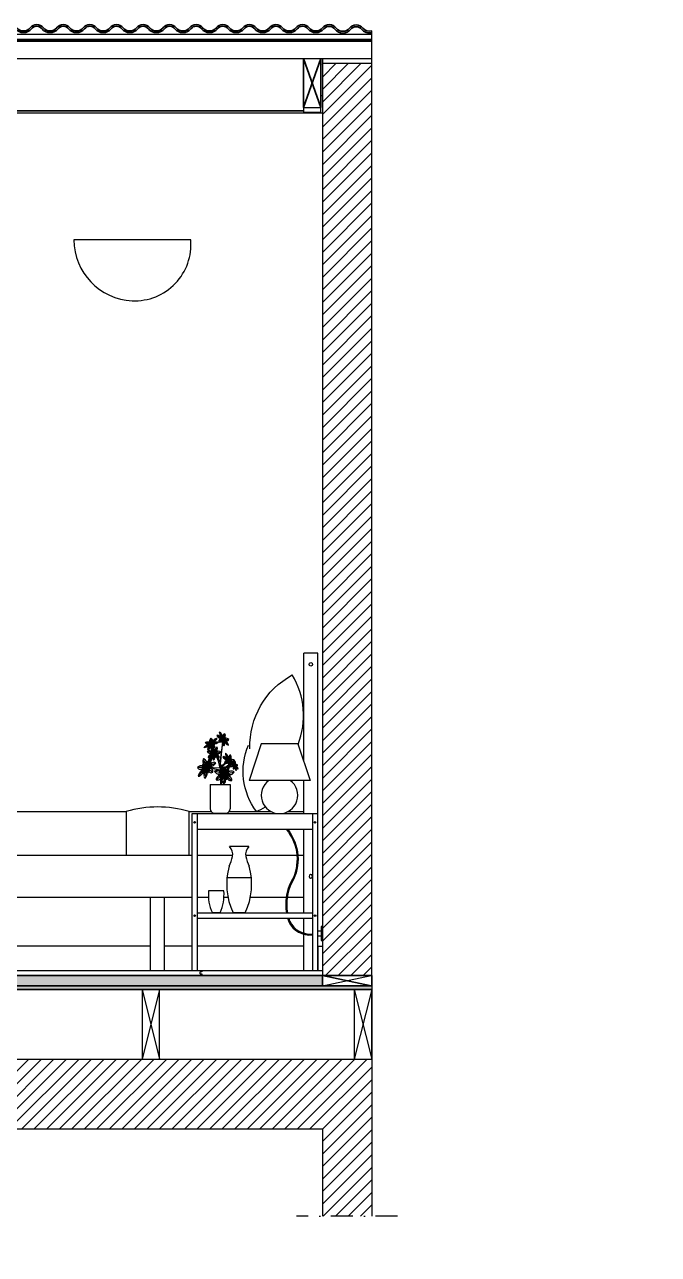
# Model space of a CAD drawing. Header units: millimetres. Extents: x -34406 to 2004, y -1078 to 14557.
# Drawn here: x 1407.8 to 1589.5, y -529.2 to -176.5 of the extents above; entities that cross this region are included whole.
import ezdxf

# ---------------------------------------------------------------- set-up
doc = ezdxf.new("R2010")
doc.units = ezdxf.units.MM
doc.header["$LTSCALE"] = 0.5
doc.linetypes.add('TRATTOPUNTO', pattern=[25.4, 12.7, -6.35, 0, -6.35])
for name, color, linetype in [('.', 254, 'Continuous'), ('A-FURN', 8, 'Continuous'), ('A-SECT-PATT', 254, 'Continuous'), ('DETTAGLI', 60, 'Continuous'), ('interruzione', 200, 'Continuous'), ('PARQUET', 35, 'Continuous'), ('RETINI', 30, 'Continuous')]:
    doc.layers.add(name, color=color, linetype=linetype)
doc.layers.add('A-SECT-MCUT', color=254, linetype='Continuous', lineweight=35)

msp = doc.modelspace()

# ---------------------------------------------------------------- hatches: boundary and pattern name
at = {"layer": '.', "transparency": 33554687}
h = msp.add_hatch(dxfattribs=at)
h.set_pattern_fill('ANSI31', color=256, scale=0.8)
h.paths.add_polyline_path([(1199.21, -201.79), (1199.21, -201.79), (1199.21, -191.79), (1199.21, -187.57), (1185.21, -187.57), (1185.21, -447.79), (1185.21, -449.23), (1199.21, -449.23)])
h.paths.add_polyline_path([(1507.36, -187.57), (1493.19, -187.57), (1493.19, -449.19), (1507.36, -449.19)])
h.paths.add_polyline_path([(1631.98, -187.57), (1617.99, -187.57), (1617.99, -447.79), (1617.99, -449.2), (1631.98, -449.2)])
h.paths.add_polyline_path([(1940.14, -187.57), (1926.14, -187.57), (1926.14, -449.15), (1940.14, -449.15)])
h = msp.add_hatch(dxfattribs=at)
h.set_pattern_fill('ANSI31', color=256, scale=0.8)
h.paths.add_polyline_path([(503.15, -484.06), (454.04, -484.06), (43.54, -484.06), (43.54, -529.2), (64.04, -529.2), (64.04, -504.06), (438.79, -504.06), (438.79, -529.2), (454.04, -529.2), (454.04, -504.06), (503.15, -504.06)])
h.paths.add_polyline_path([(1007.27, -484.06), (596.76, -484.06), (547.66, -484.06), (547.66, -504.06), (596.76, -504.06), (596.76, -529.2), (612.01, -529.2), (612.01, -504.06), (986.76, -504.06), (986.76, -529.2), (1007.27, -529.2)])
h.paths.add_polyline_path([(1507.35, -473.19), (1239.74, -473.19), (1239.74, -473.19), (1234.74, -473.19), (1190.21, -473.19), (1190.21, -473.19), (1185.21, -473.19), (1137.16, -473.19), (1137.16, -473.19), (1132.16, -473.19), (1121.66, -473.19), (1121.66, -493.19), (1185.21, -493.19), (1185.21, -518.19), (1199.22, -518.19), (1199.22, -493.19), (1493.19, -493.19), (1493.19, -518.19), (1507.35, -518.19)])
h.paths.add_polyline_path([(2003.51, -473.15), (1993.02, -473.15), (1993.02, -473.15), (1988.02, -473.15), (1939.97, -473.15), (1939.97, -473.15), (1934.97, -473.15), (1890.43, -473.15), (1890.43, -473.15), (1885.43, -473.15), (1617.99, -473.15), (1617.99, -518.15), (1631.99, -518.15), (1631.99, -493.15), (1925.95, -493.15), (1925.95, -518.15), (1939.97, -518.15), (1939.97, -493.15), (2003.51, -493.15)])
at = {"layer": 'A-SECT-MCUT', "transparency": 33554687}
h = msp.add_hatch(dxfattribs=at)
h.set_pattern_fill('ANSI31', color=256, scale=0.1)
h.set_pattern_definition([(45, (947.48017, -902.038), (-0.2245064, 0.2245064), [])])
h.paths.add_polyline_path([(1347.94, -180.75), (1257.49, -180.75), (1257.46, -181.22), (1347.84, -181.22)])
h.paths.add_polyline_path([(1445.41, -180.75), (1347.94, -180.75), (1347.84, -181.22), (1445.44, -181.22)])
h.paths.add_polyline_path([(1507.36, -180.75), (1499.18, -180.75), (1445.41, -180.75), (1445.44, -181.22), (1499.18, -181.22), (1507.36, -181.22)])
at = {"layer": 'A-SECT-PATT', "transparency": 33554687}
h = msp.add_hatch(dxfattribs=at)
h.set_pattern_fill('ANGLE', color=256, scale=0.2)
h.set_pattern_definition([(0, (2001.9293, -892.1672), (0, 1.397), [1.016, -0.381]), (90, (2001.9293, -892.1672), (-1.397, 9e-17), [1.016, -0.381])])
h.paths.add_polyline_path([(1390.82, -452.19), (1203.96, -452.19), (1203.67, -453.19), (1390.68, -453.19)])
h.paths.add_polyline_path([(1507.19, -452.19), (1390.82, -452.19), (1390.68, -453.19), (1507.19, -453.19)])
at = {"layer": 'RETINI', "transparency": 33554508}
h = msp.add_hatch(color=256, dxfattribs=at)
h.dxf.hatch_style = 1
h.paths.add_polyline_path([(1199.22, -449.23), (1199.22, -452.19), (1493.18, -452.19), (1493.18, -449.23)])

# ---------------------------------------------------------------- linework, layer by layer
for p, q in [((1185.21, -179.25), (1507.36, -179.25)), ((1507.36, -449.19), (1507.36, -178.3)), ((1185.24, -186.22), (1507.36, -186.22)), ((1493.19, -186.22), (1493.19, -449.19)), ((1493.36, -187.57), (1507.36, -187.57)), ((1492.76, -196.79), (1493.19, -196.79)), ((1487.76, -200.23), (1492.76, -200.23)), ((1199.21, -201.79), (1493.36, -201.79)), ((1507.35, -449.23), (1507.35, -518.19)), ((1121.66, -473.19), (1507.35, -473.19)), ((1199.22, -493.19), (1493.19, -493.19)), ((1493.19, -493.19), (1493.19, -518.19))]:
    msp.add_line(p, q)
msp.add_lwpolyline([(1487.76, -200.23), (1487.76, -201.61), (1492.76, -201.61), (1492.76, -200.23)])
at = {"layer": 'A-FURN'}
for p, q in [((1455.46, -238.18), (1421.96, -238.18)), ((1491.86, -356.79), (1487.86, -356.79)), ((1487.86, -387.85), (1487.86, -356.79)), ((1491.86, -447.79), (1491.86, -356.79)), ((1475.67, -382.78), (1472.17, -393.28)), ((1486.17, -382.78), (1475.67, -382.78)), ((1486.17, -382.78), (1489.67, -393.28)), ((1489.67, -393.28), (1472.17, -393.28)), ((1487.86, -402.77), (1487.86, -393.28)), ((1300.47, -402.19), (1436.99, -402.19)), ((1454.96, -402.19), (1461.32, -402.19)), ((1455.86, -447.79), (1455.86, -402.77)), ((1455.86, -402.77), (1491.86, -402.77)), ((1457.36, -447.79), (1457.36, -402.77)), ((1466.5, -402.19), (1478.49, -402.19)), ((1483.35, -402.19), (1487.86, -402.19)), ((1490.36, -402.77), (1490.36, -447.79)), ((1457.36, -407.27), (1490.36, -407.27)), ((1487.86, -431.27), (1487.86, -407.27)), ((1455.86, -414.79), (1295.86, -414.79)), ((1467.49, -414.79), (1457.36, -414.79)), ((1485.89, -414.79), (1471.19, -414.79)), ((1487.86, -414.79), (1486.19, -414.79)), ((1455.86, -426.79), (1295.85, -426.79)), ((1443.86, -426.79), (1443.86, -447.79)), ((1447.86, -426.79), (1447.86, -447.79)), ((1460.53, -426.79), (1457.36, -426.79)), ((1482.83, -426.79), (1472.55, -426.79)), ((1487.86, -426.79), (1483.14, -426.79)), ((1457.36, -431.27), (1490.36, -431.27)), ((1457.36, -432.77), (1490.36, -432.77)), ((1487.86, -437.07), (1487.86, -432.77)), ((1487.86, -447.79), (1487.86, -437.38))]:
    msp.add_line(p, q, dxfattribs=at)
at = {"layer": 'A-FURN', "ltscale": 0.5}
for p, q in [((1443.86, -447.79), (1447.86, -447.77)), ((1455.86, -447.79), (1457.36, -447.77)), ((1487.86, -447.76), (1490.36, -447.79))]:
    msp.add_line(p, q, dxfattribs=at)
at = {"layer": 'A-FURN'}
for points in [[(1421.96, -238.18, 0.401446), (1438.71, -255.68, 0.453235), (1455.46, -238.18, 22.822384)], [(1472.44, -384.15, -0.283871), (1484.57, -362.99, -32.204943)], [(1486.23, -382.97, 0.23249), (1484.57, -362.99)], [(1474.27, -402.15, -0.264933), (1471.99, -383.12, 0.164157)], [(1454.98, -414.76), (1454.98, -402.19, 0.146852), (1436.98, -402.19), (1436.98, -414.77)], [(1474.27, -402.15, 0.043279), (1476.85, -400.85, 0.043279)]]:
    msp.add_lwpolyline(points, format="xyb", dxfattribs=at)
for centre, radius in [((1489.88, -359.97), 0.5), ((1456.59, -405.28), 0.25), ((1491.09, -405.28), 0.25), ((1456.59, -432.05), 0.25), ((1491.11, -432.05), 0.25)]:
    msp.add_circle(centre, radius, dxfattribs=at)
for centre, radius, start, end in [((1480.92, -397.53), 5.25, 125.9506, 54.0494), ((1489.88, -420.78), 0.5, 14.6178, 345.3822)]:
    msp.add_arc(centre, radius, start, end, dxfattribs=at)
at = {"layer": 'A-SECT-MCUT'}
for p, q in [((1458.95, -177.38), (1458.56, -177.69)), ((1462.76, -177.38), (1463.14, -177.69)), ((1185.21, -180.75), (1507.36, -180.75)), ((1185.21, -181.22), (1507.36, -181.22)), ((1487.76, -186.22), (1487.76, -200.23)), ((1487.76, -186.22), (1492.76, -200.23)), ((1492.76, -186.22), (1487.76, -200.23)), ((1492.76, -200.23), (1492.76, -186.22)), ((1392.03, -201.22), (1487.79, -201.22)), ((1199.64, -449.23), (1493.18, -449.23)), ((1493.19, -449.19), (1497.69, -449.19)), ((1493.19, -449.19), (1507.19, -452.19)), ((1507.19, -453.19), (1121.66, -453.19)), ((1185.21, -452.19), (1507.19, -452.19))]:
    msp.add_line(p, q, dxfattribs=at)
msp.add_lwpolyline([(1493.19, -449.19), (1507.36, -449.2), (1507.36, -452.2), (1493.19, -452.19)], close=True, dxfattribs=at)
for centre, radius, start, end in [((1407.51, -175.81), 2.97, 219.4241, 320.5759), ((1407.51, -175.81), 2.47, 219.4241, 320.5759), ((1411.32, -178.94), 2.47, 39.4241, 140.5759), ((1411.32, -178.94), 1.97, 39.4241, 140.5759), ((1415.13, -175.81), 2.97, 219.4241, 320.5759), ((1415.13, -175.81), 2.47, 219.4241, 320.5759), ((1418.94, -178.94), 2.47, 39.4241, 140.5759), ((1418.94, -178.94), 1.97, 39.4241, 140.5759), ((1422.75, -175.81), 2.97, 219.4241, 320.5759), ((1422.75, -175.81), 2.47, 219.4241, 320.5759), ((1426.56, -178.94), 2.47, 39.4241, 140.5759), ((1426.56, -178.94), 1.97, 39.4241, 140.5759), ((1430.37, -175.81), 2.97, 219.4241, 320.5759), ((1430.37, -175.81), 2.47, 219.4241, 320.5759), ((1434.18, -178.94), 2.47, 39.4241, 140.5759), ((1434.18, -178.94), 1.97, 39.4241, 140.5759), ((1437.99, -175.81), 2.97, 219.4241, 320.5759), ((1437.99, -175.81), 2.47, 219.4241, 320.5759), ((1441.8, -178.94), 2.47, 39.4241, 140.5759), ((1441.8, -178.94), 1.97, 39.4241, 140.5759), ((1445.61, -175.81), 2.97, 219.4241, 320.5759), ((1445.61, -175.81), 2.47, 219.4241, 320.5759), ((1449.42, -178.94), 2.47, 39.4241, 140.5759), ((1449.42, -178.94), 1.97, 39.4241, 140.5759), ((1453.23, -175.81), 2.97, 219.4241, 320.5759), ((1453.23, -175.81), 2.47, 219.4241, 320.5759), ((1457.04, -178.94), 2.47, 39.4241, 140.5759), ((1457.04, -178.94), 1.97, 39.4241, 140.5759), ((1460.85, -175.81), 2.97, 219.4241, 320.5759), ((1460.85, -175.81), 2.47, 219.4241, 320.5759), ((1464.66, -178.94), 2.47, 39.4241, 140.5759), ((1464.66, -178.94), 1.97, 39.4241, 140.5759), ((1468.47, -175.81), 2.97, 219.4241, 320.5759), ((1468.47, -175.81), 2.47, 219.4241, 320.5759), ((1472.28, -178.94), 2.47, 39.4241, 140.5759), ((1472.28, -178.94), 1.97, 39.4241, 140.5759), ((1476.09, -175.81), 2.97, 219.4241, 320.5759), ((1476.09, -175.81), 2.47, 219.4241, 320.5759), ((1479.9, -178.94), 2.47, 39.4241, 140.5759), ((1479.9, -178.94), 1.97, 39.4241, 140.5759), ((1483.71, -175.81), 2.97, 219.4241, 320.5759), ((1483.71, -175.81), 2.47, 219.4241, 320.5759), ((1487.52, -178.94), 2.47, 39.4241, 140.5759), ((1487.52, -178.94), 1.97, 39.4241, 140.5759), ((1491.33, -175.81), 2.97, 219.4241, 320.5759), ((1491.33, -175.81), 2.47, 219.4241, 320.5759), ((1495.16, -178.99), 2.51, 36.6399, 140.1072), ((1495.16, -178.99), 2.01, 35.9755, 139.9789), ((1499.08, -175.92), 2.97, 219.4241, 320.5759), ((1499.08, -175.92), 2.47, 219.4241, 320.5759), ((1502.89, -179.05), 2.47, 39.4241, 140.5759), ((1502.89, -179.05), 1.97, 39.4241, 140.5759), ((1506.7, -175.92), 2.97, 219.4241, 282.8833), ((1506.7, -175.92), 2.47, 219.4241, 285.5554)]:
    msp.add_arc(centre, radius, start, end, dxfattribs=at)
at = {"layer": 'A-SECT-PATT'}
for p, q in [((1493.19, -452.19), (1507.19, -449.23)), ((1497.69, -449.19), (1507.19, -449.23)), ((1441.56, -453.19), (1446.56, -473.19)), ((1446.56, -453.19), (1441.56, -473.19)), ((1502.35, -453.19), (1507.35, -473.19)), ((1507.35, -453.19), (1502.35, -473.19))]:
    msp.add_line(p, q, dxfattribs=at)
for points in [[(1446.56, -453.19), (1441.56, -453.19), (1441.56, -473.19), (1446.56, -473.19)], [(1507.35, -453.19), (1502.35, -453.19), (1502.35, -473.19), (1507.35, -473.19)]]:
    msp.add_lwpolyline(points, close=True, dxfattribs=at)
at = {"layer": 'DETTAGLI'}
for p, q in [((1464.71, -381.4), (1462.94, -380.38)), ((1464.71, -381.4), (1463.73, -379.37)), ((1464.71, -381.4), (1463.8, -380.39)), ((1464.71, -381.4), (1464.57, -380.22)), ((1464.71, -381.4), (1465.27, -379.89)), ((1462.5, -382.09), (1459.3, -383.86)), ((1462.28, -383), (1459.68, -382.35)), ((1461.3, -382.75), (1460.09, -382.99)), ((1462.9, -381.15), (1460.35, -383.71)), ((1461.82, -381.69), (1460.43, -384.53)), ((1461.3, -382.75), (1460.75, -382.08)), ((1461.3, -382.75), (1461.28, -381.15)), ((1461.3, -382.75), (1463.32, -382.37)), ((1461.3, -382.75), (1461.32, -383.72)), ((1461.3, -382.75), (1462.22, -383.87)), ((1464.71, -381.4), (1463.48, -382.16)), ((1464.71, -381.4), (1463.71, -381.31)), ((1464.71, -381.4), (1464.38, -382.31)), ((1464.71, -381.4), (1465.45, -380.95)), ((1464.71, -381.4), (1464.95, -383.37)), ((1464.71, -381.4), (1466.38, -381.55)), ((1464.71, -381.4), (1466.25, -383.1)), ((1464.71, -381.4), (1465.78, -382.02)), ((1464.71, -381.4), (1465.3, -382.62)), ((1459.94, -389.55), (1459.12, -387.07)), ((1459.94, -389.55), (1461.43, -386.46)), ((1459.94, -389.55), (1460.16, -387.69)), ((1466.4, -387.51), (1464.63, -386.48)), ((1466.4, -387.51), (1465.17, -388.26)), ((1466.4, -387.51), (1465.4, -387.42)), ((1465.42, -385.48), (1466.99, -388.73)), ((1466.4, -387.51), (1465.48, -386.49)), ((1466.4, -387.51), (1466.07, -388.42)), ((1466.4, -387.51), (1466.26, -386.33)), ((1466.4, -387.51), (1466.95, -386)), ((1466.4, -387.51), (1467.14, -387.06)), ((1466.4, -387.51), (1466.64, -389.48)), ((1466.4, -387.51), (1468.07, -387.66)), ((1466.4, -387.51), (1467.93, -389.21)), ((1466.4, -387.51), (1467.47, -388.12)), ((1468.1, -389.09), (1467.36, -387.88)), ((1468.1, -389.09), (1468.16, -387.87)), ((1459.94, -389.55), (1457.42, -389.55)), ((1461.33, -388.06), (1457.62, -392.03)), ((1459.94, -389.55), (1458.33, -390.37)), ((1459.94, -389.55), (1458.83, -388.72)), ((1459.94, -389.55), (1459.05, -391.4)), ((1459.94, -389.55), (1459.57, -392.64)), ((1459.94, -389.55), (1462.63, -388.17)), ((1459.94, -389.55), (1460.44, -391.03)), ((1459.94, -389.55), (1461.46, -389.55)), ((1459.94, -389.55), (1461.8, -390.92)), ((1468.1, -389.09), (1467.12, -388.8)), ((1468.1, -389.09), (1467.53, -388.59)), ((1468.1, -389.09), (1467.62, -389.95)), ((1468.1, -389.09), (1467.62, -389.28)), ((1468.1, -389.09), (1467.87, -388.28)), ((1468.1, -389.09), (1468.07, -389.83)), ((1468.1, -389.09), (1468.39, -388.58)), ((1468.1, -389.09), (1468.91, -388.78)), ((1468.1, -389.09), (1468.69, -389.27)), ((1468.1, -389.09), (1469.06, -389.93)), ((1468.1, -389.09), (1468.49, -390.45)), ((1468.1, -389.09), (1468.55, -389.83)), ((1461.04, -394.46), (1466.77, -394.46)), ((1461.04, -394.46), (1461.04, -401.44)), ((1466.77, -394.46), (1466.77, -401.44)), ((1461.99, -402.61), (1465.83, -402.61)), ((1472.09, -412.21), (1466.59, -412.21)), ((1472.84, -421.24), (1465.84, -421.24)), ((1464.96, -424.97), (1460.57, -424.97)), ((1466.14, -426.79), (1465, -426.79)), ((1463.86, -431.24), (1461.67, -431.24)), ((1471.09, -431.24), (1467.59, -431.24)), ((1491.84, -436.39), (1492.85, -436.39)), ((1491.83, -437.84), (1492.85, -437.84))]:
    msp.add_line(p, q, dxfattribs=at)
msp.add_lwpolyline([(1464.25, -394.46), (1464.25, -389.77), (1468.44, -389.09), (1464.25, -389.55), (1466.52, -387.4), (1463.91, -389.43), (1464.79, -381.2), (1463.84, -388.02), (1461.3, -382.75), (1463.34, -387.62), (1463.8, -389.77), (1459.94, -389.55), (1464.02, -390.23), (1463.97, -394.46)], dxfattribs=at)
for points in [[(1462.12, -385.47), (1461.33, -383.61, 0.477945), (1461.87, -384.87, 0.477945), (1461.33, -383.61)], [(1463.08, -383.69), (1461.55, -386.53, 0.477945), (1461.94, -385.81, 0.477945), (1461.55, -386.53)], [(1462.12, -385.47), (1462.18, -384.26, 0.477945), (1462.14, -385.08, 0.477945), (1462.18, -384.26)], [(1463.08, -383.69, 0.477945), (1462.43, -384.89, 0.477945), (1463.08, -383.69)], [(1462.12, -385.47), (1460.18, -384.93, 0.477945), (1461.49, -385.29, 0.477945), (1460.18, -384.93)], [(1462.12, -385.47), (1460.49, -386.65, 0.477945), (1461.59, -385.85, 0.477945), (1460.49, -386.65)], [(1462.12, -385.47), (1460.93, -385.68, 0.477945), (1461.74, -385.54, 0.477945), (1460.93, -385.68)], [(1462.12, -385.47), (1461.21, -384.67, 0.477945), (1461.83, -385.21, 0.477945), (1461.21, -384.67)], [(1462.12, -385.47), (1462.03, -387.48, 0.477945), (1462.09, -386.12, 0.477945), (1462.03, -387.48)], [(1462.12, -385.47), (1463.1, -384.75, 0.477945), (1462.44, -385.24, 0.477945), (1463.1, -384.75)], [(1462.12, -385.47), (1464.11, -385.11, 0.477945), (1462.76, -385.35, 0.477945), (1464.11, -385.11)], [(1462.12, -385.47), (1462.6, -386.58, 0.477945), (1462.28, -385.83, 0.477945), (1462.6, -386.58)], [(1462.12, -385.47), (1463.64, -386.8, 0.477945), (1462.61, -385.9, 0.477945), (1463.64, -386.8)], [(1462.12, -385.47), (1463.29, -385.79, 0.477945), (1462.5, -385.57, 0.477945), (1463.29, -385.79)], [(1465.07, -391.4), (1462.29, -390.63, 0.477945), (1464.17, -391.15, 0.477945), (1462.29, -390.63)], [(1465.07, -391.4), (1462.74, -393.1, 0.477945), (1464.32, -391.95, 0.477945), (1462.74, -393.1)], [(1465.07, -391.4), (1463.37, -391.71, 0.477945), (1464.52, -391.5, 0.477945), (1463.37, -391.71)], [(1465.07, -391.4), (1463.77, -390.26, 0.477945), (1464.65, -391.03, 0.477945), (1463.77, -390.26)], [(1465.07, -391.4), (1463.94, -388.75, 0.477945), (1464.71, -390.54, 0.477945), (1463.94, -388.75)], [(1466.44, -388.86), (1464.25, -392.92, 0.477945), (1464.81, -391.89, 0.477945), (1464.25, -392.92)], [(1465.15, -389.67), (1464.94, -394.28, 0.477945), (1465.03, -392.33, 0.477945), (1464.94, -394.28)], [(1465.15, -389.67, 0.477945), (1465.1, -390.84, 0.477945), (1465.15, -389.67)], [(1465.07, -391.4), (1466.47, -390.38, 0.477945), (1465.53, -391.07, 0.477945), (1466.47, -390.38)], [(1465.07, -391.4), (1467.91, -390.89, 0.477945), (1465.99, -391.23, 0.477945), (1467.91, -390.89)], [(1465.07, -391.4), (1465.75, -392.99, 0.477945), (1465.29, -391.91, 0.477945), (1465.75, -392.99)], [(1465.07, -391.4), (1467.25, -393.3, 0.477945), (1465.77, -392.01, 0.477945), (1467.25, -393.3)], [(1465.07, -391.4), (1466.74, -391.86, 0.477945), (1465.61, -391.55, 0.477945), (1466.74, -391.86)], [(1466.44, -388.86, 0.477945), (1465.51, -390.58, 0.477945), (1466.44, -388.86)], [(1482.81, -407.28, -0.313851), (1484.19, -422.46, 0.161045), (1482.91, -431.27, 0.161045)], [(1483.21, -407.27, -0.308221), (1484.45, -422.6, 0.161875), (1483.21, -431.27, 0.161875)], [(1483.26, -432.77, 0.018487), (1483.59, -433.77, 0.32239), (1490.36, -437.57)], [(1483.57, -432.77, 0.016698), (1483.87, -433.65, 0.323064), (1490.36, -437.27)]]:
    msp.add_lwpolyline(points, format="xyb", dxfattribs=at)
msp.add_lwpolyline([(1493.19, -435.12), (1492.85, -435.12), (1492.85, -439.13), (1493.19, -439.13)], close=True, dxfattribs=at)
for centre, radius, start, end in [((1462.28, -401.41), 1.23, 181.3821, 256.606), ((1465.54, -401.41), 1.23, 283.394, 358.6179), ((1464.28, -414.46), 3.23, 348.3323, 44.1926), ((1474.41, -414.46), 3.23, 135.8074, 191.6677), ((1457.69, -413.14), 9.94, 331.7599, 348.8308), ((1480.99, -413.14), 9.94, 191.1692, 208.2401), ((1485.3, -422.99), 19.53, 164.735, 204.9889), ((1453.39, -422.99), 19.53, 335.0111, 15.265), ((1472.27, -426.15), 11.76, 174.2273, 205.6252), ((1452.99, -426.1), 12.02, 334.7136, 5.418)]:
    msp.add_arc(centre, radius, start, end, dxfattribs=at)
for centre, major_axis, ratio, start_param, end_param in [((1463.5, -381.21), (-0.584, 0.817), 0.625, 4.448853, 6.232247), ((1463.58, -380.24), (-0.584, 0.817), 0.625, 1.30726, 3.090654), ((1464.47, -379.97), (-0.584, 0.817), 0.625, 0.409662, 2.193056), ((1463.66, -380.14), (-0.584, 0.817), 0.625, 3.551255, 5.334649), ((1464.26, -380.54), (-0.351, 0.49), 0.625, 0.858461, 2.641855), ((1463.96, -380.92), (-0.351, 0.49), 0.625, 4.000054, 5.783448), ((1464.91, -380.72), (-0.351, 0.49), 0.625, -0.039137, 1.744257), ((1464.33, -380.52), (-0.351, 0.49), 0.625, 3.102456, 4.88585), ((1465.54, -380.79), (-0.584, 0.817), 0.625, -0.487936, 1.295458), ((1464.62, -380.02), (-0.584, 0.817), 0.625, 2.653657, 4.437051), ((1465.41, -381.42), (-0.351, 0.49), 0.625, -0.936735, 0.846659), ((1464.25, -382.43), (-0.584, 0.817), 0.625, -0.936735, 0.846659), ((1463.55, -381.38), (-0.584, 0.817), 0.625, 2.204858, 3.988252), ((1464.15, -381.68), (-0.351, 0.49), 0.625, -1.385533, 0.39786), ((1463.95, -381.01), (-0.351, 0.49), 0.625, 1.756059, 3.539453), ((1464.77, -382.23), (-0.351, 0.49), 0.625, -0.487936, 1.295458), ((1464.22, -381.77), (-0.351, 0.49), 0.625, 2.653657, 4.437051), ((1465.36, -382.87), (-0.584, 0.817), 0.625, -0.039137, 1.744257), ((1464.39, -382.54), (-0.584, 0.817), 0.625, 3.102456, 4.88585), ((1465.35, -382.16), (-0.351, 0.49), 0.625, 0.409662, 2.193056), ((1464.86, -382.26), (-0.351, 0.49), 0.625, 3.551255, 5.334649), ((1464.99, -380.79), (-0.351, 0.49), 0.625, 2.204858, 3.988252), ((1465.39, -382.1), (-0.351, 0.49), 0.625, 4.448853, 6.232247), ((1465.45, -381.52), (-0.351, 0.49), 0.625, 1.30726, 3.090654), ((1465.48, -382.84), (-0.584, 0.817), 0.625, 4.000054, 5.783448), ((1465.98, -382.21), (-0.584, 0.817), 0.625, 0.858461, 2.641855), ((1465.99, -382.06), (-0.584, 0.817), 0.625, -1.385533, 0.39786), ((1465.65, -380.94), (-0.584, 0.817), 0.625, 1.756059, 3.539453), ((1460.1, -387.37), (0.81, 1.27), 0.666667, 1.756059, 3.539453), ((1458.7, -388.45), (0.81, 1.27), 0.666667, -1.385533, 0.39786), ((1460.53, -388.2), (0.488, 0.761), 0.666667, 1.30726, 3.090654), ((1459.65, -388.44), (0.488, 0.761), 0.666667, 4.448853, 6.232247), ((1461.54, -387.7), (0.81, 1.27), 0.666667, 0.858461, 2.641855), ((1460.32, -387.31), (0.81, 1.27), 0.666667, 4.000054, 5.783448), ((1461.78, -389.42), (0.81, 1.27), 0.666667, -0.039137, 1.744257), ((1465.18, -387.32), (-0.584, 0.817), 0.625, 4.448853, 6.232247), ((1465.27, -386.34), (-0.584, 0.817), 0.625, 1.30726, 3.090654), ((1465.94, -388.53), (-0.584, 0.817), 0.625, -0.936735, 0.846659), ((1465.24, -387.49), (-0.584, 0.817), 0.625, 2.204858, 3.988252), ((1466.16, -386.08), (-0.584, 0.817), 0.625, 0.409662, 2.193056), ((1465.84, -387.79), (-0.351, 0.49), 0.625, -1.385533, 0.39786), ((1465.64, -387.11), (-0.351, 0.49), 0.625, 1.756059, 3.539453), ((1465.35, -386.25), (-0.584, 0.817), 0.625, 3.551255, 5.334649), ((1465.95, -386.65), (-0.351, 0.49), 0.625, 0.858461, 2.641855), ((1465.65, -387.03), (-0.351, 0.49), 0.625, 4.000054, 5.783448), ((1466.46, -388.34), (-0.351, 0.49), 0.625, -0.487936, 1.295458), ((1465.91, -387.88), (-0.351, 0.49), 0.625, 2.653657, 4.437051), ((1466.6, -386.83), (-0.351, 0.49), 0.625, -0.039137, 1.744257), ((1466.02, -386.63), (-0.351, 0.49), 0.625, 3.102456, 4.88585), ((1467.23, -386.89), (-0.584, 0.817), 0.625, -0.487936, 1.295458), ((1467.04, -388.27), (-0.351, 0.49), 0.625, 0.409662, 2.193056), ((1466.3, -386.13), (-0.584, 0.817), 0.625, 2.653657, 4.437051), ((1466.55, -388.37), (-0.351, 0.49), 0.625, 3.551255, 5.334649), ((1467.1, -387.52), (-0.351, 0.49), 0.625, -0.936735, 0.846659), ((1466.68, -386.9), (-0.351, 0.49), 0.625, 2.204858, 3.988252), ((1467.08, -388.21), (-0.351, 0.49), 0.625, 4.448853, 6.232247), ((1467.13, -387.62), (-0.351, 0.49), 0.625, 1.30726, 3.090654), ((1467.68, -388.17), (-0.584, 0.817), 0.625, -1.385533, 0.39786), ((1467.34, -387.05), (-0.584, 0.817), 0.625, 1.756059, 3.539453), ((1467.79, -388.13), (-0.267, 0.568), 0.6, 0.858461, 2.641855), ((1467.43, -388.45), (-0.267, 0.568), 0.6, 4.000054, 5.783448), ((1468.41, -388.44), (-0.267, 0.568), 0.6, -0.039137, 1.744257), ((1467.87, -388.12), (-0.267, 0.568), 0.6, 3.102456, 4.88585), ((1458.01, -390.41), (0.81, 1.27), 0.666667, -0.487936, 1.295458), ((1458.54, -388.68), (0.81, 1.27), 0.666667, 2.653657, 4.437051), ((1458.03, -390.65), (0.81, 1.27), 0.666667, 3.551255, 5.334649), ((1458.79, -391.73), (0.81, 1.27), 0.666667, 0.409662, 2.193056), ((1458.92, -390.56), (0.488, 0.761), 0.666667, -0.039137, 1.744257), ((1458.84, -389.62), (0.488, 0.761), 0.666667, 3.102456, 4.88585), ((1459.53, -388.53), (0.488, 0.761), 0.666667, 2.204858, 3.988252), ((1458.89, -389.47), (0.488, 0.761), 0.666667, -0.936735, 0.846659), ((1459.72, -390.89), (0.488, 0.761), 0.666667, 0.858461, 2.641855), ((1458.98, -390.66), (0.488, 0.761), 0.666667, 4.000054, 5.783448), ((1460.43, -391.4), (0.81, 1.27), 0.666667, 1.30726, 3.090654), ((1458.97, -391.78), (0.81, 1.27), 0.666667, 4.448853, 6.232247), ((1460.69, -390.21), (0.488, 0.761), 0.666667, 1.756059, 3.539453), ((1459.85, -390.86), (0.488, 0.761), 0.666667, -1.385533, 0.39786), ((1461.09, -388.89), (0.488, 0.761), 0.666667, 0.409662, 2.193056), ((1460.64, -388.24), (0.488, 0.761), 0.666667, 3.551255, 5.334649), ((1460.79, -390.07), (0.488, 0.761), 0.666667, -0.487936, 1.295458), ((1461.1, -389.03), (0.488, 0.761), 0.666667, 2.653657, 4.437051), ((1461.71, -389.68), (0.81, 1.27), 0.666667, 2.204858, 3.988252), ((1460.64, -391.24), (0.81, 1.27), 0.666667, -0.936735, 0.846659), ((1461.66, -387.86), (0.81, 1.27), 0.666667, 3.102456, 4.88585), ((1467.04, -388.97), (-0.584, 0.817), 0.625, -0.039137, 1.744257), ((1466.08, -388.64), (-0.584, 0.817), 0.625, 3.102456, 4.88585), ((1467.17, -388.95), (-0.584, 0.817), 0.625, 4.000054, 5.783448), ((1467.67, -388.31), (-0.584, 0.817), 0.625, 0.858461, 2.641855), ((1467.5, -389.26), (-0.267, 0.568), 0.6, -1.385533, 0.39786), ((1467.41, -388.54), (-0.267, 0.568), 0.6, 1.756059, 3.539453), ((1467.68, -388.94), (-0.16, 0.341), 0.6, 4.448853, 6.232247), ((1467.77, -388.59), (-0.16, 0.341), 0.6, 1.30726, 3.090654), ((1468.03, -389.95), (-0.267, 0.568), 0.6, -0.487936, 1.295458), ((1467.88, -389.43), (-0.16, 0.341), 0.6, -0.936735, 0.846659), ((1467.69, -389), (-0.16, 0.341), 0.6, 2.204858, 3.988252), ((1467.55, -389.37), (-0.267, 0.568), 0.6, 2.653657, 4.437051), ((1468.1, -388.55), (-0.16, 0.341), 0.6, 0.409662, 2.193056), ((1467.8, -388.56), (-0.16, 0.341), 0.6, 3.551255, 5.334649), ((1468.25, -389.68), (-0.16, 0.341), 0.6, -0.039137, 1.744257), ((1467.92, -389.49), (-0.16, 0.341), 0.6, 3.102456, 4.88585), ((1468.61, -389.99), (-0.267, 0.568), 0.6, 0.409662, 2.193056), ((1468.44, -388.93), (-0.16, 0.341), 0.6, -0.487936, 1.295458), ((1468.15, -388.58), (-0.16, 0.341), 0.6, 2.653657, 4.437051), ((1468.11, -389.99), (-0.267, 0.568), 0.6, 3.551255, 5.334649), ((1468.51, -389.48), (-0.16, 0.341), 0.6, 0.858461, 2.641855), ((1468.29, -389.68), (-0.16, 0.341), 0.6, 4.000054, 5.783448), ((1468.52, -389.43), (-0.16, 0.341), 0.6, -1.385533, 0.39786), ((1468.46, -388.99), (-0.16, 0.341), 0.6, 1.756059, 3.539453), ((1468.8, -389.25), (-0.267, 0.568), 0.6, -0.936735, 0.846659), ((1468.48, -388.53), (-0.267, 0.568), 0.6, 2.204858, 3.988252), ((1468.66, -389.94), (-0.267, 0.568), 0.6, 4.448853, 6.232247), ((1468.81, -389.36), (-0.267, 0.568), 0.6, 1.30726, 3.090654)]:
    msp.add_ellipse(centre, major_axis=major_axis, ratio=ratio, start_param=start_param, end_param=end_param, dxfattribs=at)
at = {"layer": 'DETTAGLI', "extrusion": (0, 0, -1)}
for centre, major_axis, start_param, end_param in [((1460.11, -383.87), (0.819, 0.581), 4.000054, 5.783448), ((1459.85, -383.1), (0.819, 0.581), 0.858461, 2.641855), ((1459.88, -382.96), (0.819, 0.581), -1.385533, 0.39786), ((1460.57, -382.01), (0.819, 0.581), 1.756059, 3.539453), ((1460.43, -383.19), (0.492, 0.349), 4.448853, 6.232247), ((1460.57, -382.62), (0.492, 0.349), 1.30726, 3.090654), ((1461.24, -383.93), (0.819, 0.581), 3.102456, 4.88585), ((1460.88, -383.52), (0.492, 0.349), 3.551255, 5.334649), ((1460.46, -383.26), (0.492, 0.349), 0.409662, 2.193056), ((1460.22, -383.93), (0.819, 0.581), -0.039137, 1.744257), ((1461.24, -382.08), (0.492, 0.349), 2.204858, 3.988252), ((1460.64, -382.54), (0.492, 0.349), -0.936735, 0.846659), ((1461.85, -381.48), (0.819, 0.581), 2.653657, 4.437051), ((1461.65, -383.27), (0.492, 0.349), 2.653657, 4.437051), ((1460.72, -381.9), (0.819, 0.581), -0.487936, 1.295458), ((1460.98, -383.52), (0.492, 0.349), -0.487936, 1.295458), ((1461.95, -382.05), (0.492, 0.349), 3.102456, 4.88585), ((1461.34, -382.05), (0.492, 0.349), -0.039137, 1.744257), ((1462.41, -383.11), (0.819, 0.581), 2.204858, 3.988252), ((1461.41, -383.87), (0.819, 0.581), -0.936735, 0.846659), ((1461.74, -383.2), (0.492, 0.349), -1.385533, 0.39786), ((1462.16, -382.63), (0.492, 0.349), 1.756059, 3.539453), ((1462.18, -382.54), (0.492, 0.349), 4.000054, 5.783448), ((1462.02, -382.09), (0.492, 0.349), 0.858461, 2.641855), ((1462, -381.48), (0.819, 0.581), 0.409662, 2.193056), ((1462.71, -381.91), (0.819, 0.581), 3.551255, 5.334649), ((1462.52, -382.97), (0.819, 0.581), 4.448853, 6.232247), ((1462.75, -382.02), (0.819, 0.581), 1.30726, 3.090654)]:
    msp.add_ellipse(centre, major_axis=major_axis, ratio=0.625, start_param=start_param, end_param=end_param, dxfattribs=at)
at = {"layer": 'interruzione', "linetype": 'TRATTOPUNTO'}
msp.add_line((1514.77, -518.19), (1485.79, -518.19), dxfattribs=at)
at = {"layer": 'PARQUET'}
for p, q in [((1443.86, -440.78), (1393.86, -440.78)), ((1455.86, -440.78), (1447.86, -440.78)), ((1487.86, -440.78), (1457.36, -440.78)), ((1491.86, -440.79), (1493.19, -440.79)), ((1491.86, -440.79), (1491.86, -447.79)), ((1333.56, -447.77), (1458.56, -447.77)), ((1458.61, -447.76), (1493.19, -447.76)), ((1199.04, -449.23), (1493.18, -449.23))]:
    msp.add_line(p, q, dxfattribs=at)
for points in [[(1458.56, -447.77), (1458.56, -448.17), (1458.25, -448.17, 0.65399), (1458.21, -448.77), (1458.56, -448.77), (1458.56, -449.17)], [(1458.61, -447.76), (1458.61, -448.2), (1458.36, -448.2, 0.996995), (1458.34, -448.71), (1458.61, -448.71), (1458.61, -449.16)]]:
    msp.add_lwpolyline(points, format="xyb", dxfattribs=at)

doc.saveas('drawing.dxf')
